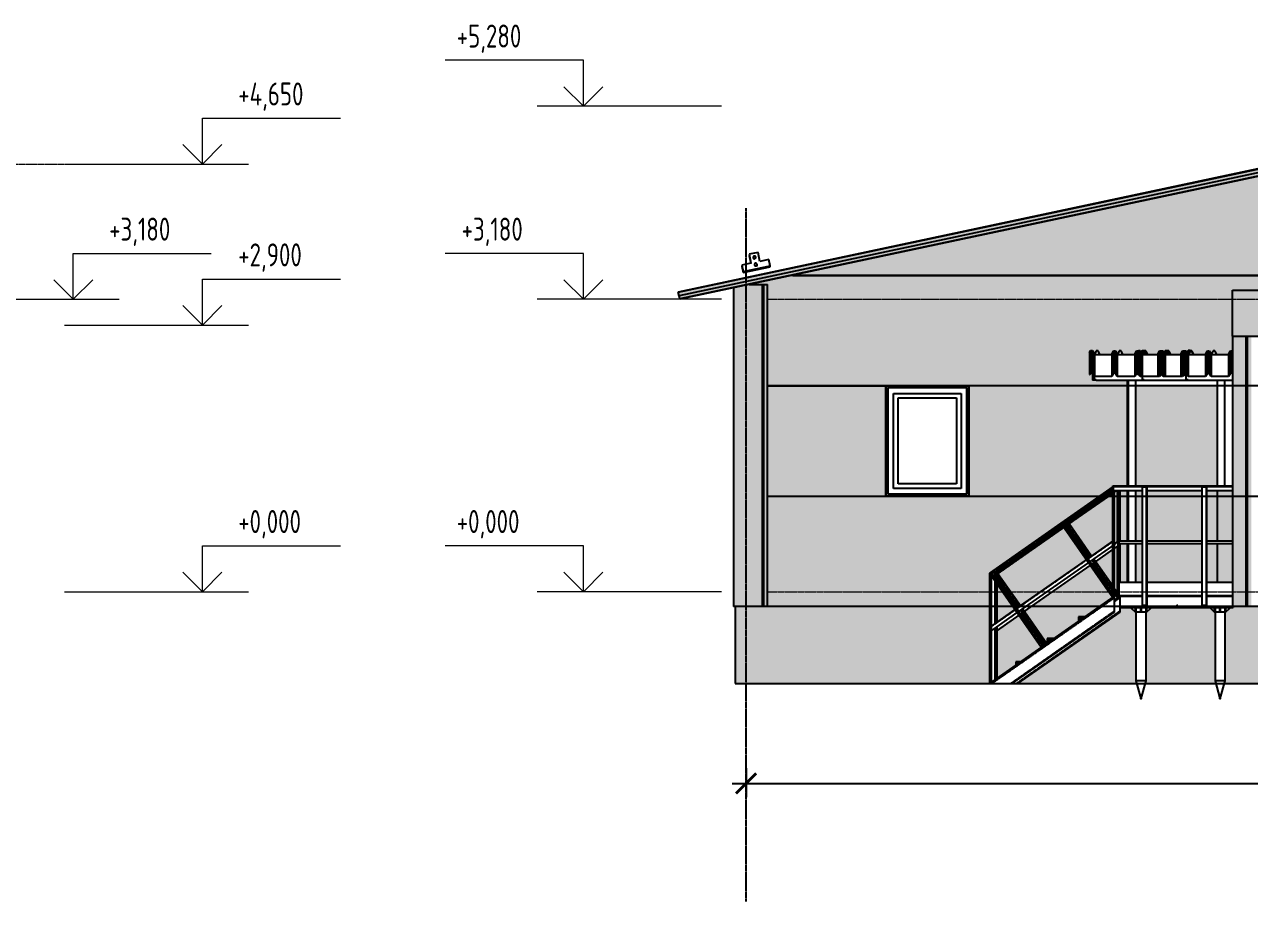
# Model space of a CAD drawing. Header units: millimetres. Extents: x 2162 to 93478, y -2737 to 52379.
# Drawn here: x 60920 to 74233, y 28058 to 37597 of the extents above; entities that cross this region are included whole.
import ezdxf

# ---------------------------------------------------------------- set-up
doc = ezdxf.new("R2010")
doc.units = ezdxf.units.MM
for name, pattern in [('Штрих 2 х 1 мм', [3, 2, -1]), ('Штрихпунктир 15 х 2 х 2 мм', [19, 15, -2, 0, -2]), ('Штрихпунктирная', [30, 25, -2.25, 0.5, -2.25])]:
    doc.linetypes.add(name, pattern=pattern)
doc.layers.add('Axes', color=40, linetype='Штрихпунктирная')
doc.layers.add('Dimension', color=4, linetype='Continuous')
doc.layers.add('Level', color=7, linetype='Continuous', lineweight=9)
doc.layers.add('Windows', color=4, linetype='Continuous', lineweight=30)
doc.styles.add('GOST Common', font='gost.shx', dxfattribs={"width": 0.9, "height": 300})
doc.styles.add('KOTE', font='romrust.shx', dxfattribs={"width": 0.8})
doc.dimstyles.new('ayala 100', dxfattribs={"dimscale": 50, "dimtxt": 6, "dimasz": 4.4, "dimexe": 3, "dimexo": 5, "dimgap": 1, "dimtad": 1, "dimtoh": 1, "dimdec": 0, "dimzin": 9, "dimdsep": 46, "dimtxsty": 'KOTE', "dimblk": 'ARCHTICK', "dimcen": 0, "dimdle": 3, "dimclrd": 4, "dimclre": 4, "dimclrt": 3, "dimadec": 0, "dimazin": 0, "dimtfac": 0.666667, "dimtdec": 0, "dimtix": 1, "dimtmove": 1, "dimatfit": 0, "dimfxl": 1, "dimtvp": 1, "dimtolj": 1, "dimarcsym": 0})

# ---------------------------------------------------------------- blocks, each defined once
blk = doc.blocks.new('Level 2')
at = {"color": 0}
for p, q in [((-4860, 500), (-3360, 500)), ((-4860, 0), (-4860, 500)), ((-4860, 0), (-5072, 212)), ((-4860, 0), (-4648, 212)), ((-6360, 0), (-4360, 0))]:
    blk.add_line(p, q, dxfattribs=at)
blk = doc.blocks.new('Level 4')
at = {"color": 0}
for p, q in [((-5090, 500), (-6590, 500)), ((-5090, 0), (-5090, 500)), ((-5090, 0), (-5302, 212)), ((-5090, 0), (-4878, 212)), ((-3590, 0), (-5590, 0))]:
    blk.add_line(p, q, dxfattribs=at)
blk = doc.blocks.new('_ArchTick')
at = {"color": 0, "linetype": 'ByBlock', "const_width": 0.15}
blk.add_lwpolyline([(-0.5, -0.5), (0.5, 0.5)], dxfattribs=at)
blk = doc.blocks.new('*D82')
at = {"layer": 'Defpoints', "color": 0, "transparency": 16777216}
for p in [(68762, 29759), (89362, 29759), (89362, 29343)]:
    blk.add_point(p, dxfattribs=at)
at = {"layer": 'Dimension', "color": 4, "lineweight": -2, "transparency": 16777216}
for p, q in [((68762, 29509), (68762, 29193)), ((89362, 29509), (89362, 29193)), ((68612, 29343), (89512, 29343))]:
    blk.add_line(p, q, dxfattribs=at)
at = {"layer": 'Dimension', "color": 4, "lineweight": -2, "transparency": 16777216, "xscale": 220, "yscale": 220, "zscale": 220, "rotation": 180}
blk.add_blockref('_ArchTick', (68762, 29343), dxfattribs=at)
at = {"layer": 'Dimension', "color": 4, "lineweight": -2, "transparency": 16777216, "xscale": 220, "yscale": 220, "zscale": 220}
blk.add_blockref('_ArchTick', (89362, 29343), dxfattribs=at)
at = {"layer": 'Dimension', "color": 3, "transparency": 16777216, "insert": (79062, 29543), "char_height": 300, "attachment_point": 5, "style": 'KOTE'}
blk.add_mtext('\\A1;20600', dxfattribs=at)

msp = doc.modelspace()

# ---------------------------------------------------------------- hatches: boundary and pattern name
at = {"true_color": 0x61993b}
h = msp.add_hatch(color=85, dxfattribs=at)
h.dxf.hatch_style = 1
h.paths.add_polyline_path([(70343.5, 35096.8), (77771.3, 36676.1), (77755.3, 36754.9), (69544.1, 35009.7), (68744.7, 34839.8), (68761.5, 34760.5)])
at = {"true_color": 0xecece7}
h = msp.add_hatch(color=254, dxfattribs=at)
h.dxf.hatch_style = 1
h.paths.add_polyline_path([(74767.2, 36037.1), (69265.4, 34867.7), (74767.2, 34867.7)])
h.paths.add_polyline_path([(77350.3, 35519.2), (78202.2, 35519.2), (78202.2, 34867.7), (80777.2, 34867.7), (80777.2, 36037.1), (80633.4, 36067.7), (74910.9, 36067.7), (74767.2, 36037.1), (74767.2, 34867.7), (77350.3, 34867.7)])
h.paths.add_polyline_path([(77772.2, 36675.8), (74910.9, 36067.7), (80633.4, 36067.7)])
h.paths.add_polyline_path([(80777.2, 36037.1), (80777.2, 34867.7), (86278.9, 34867.7)])
h.paths.add_polyline_path([(86278.9, 34867.7), (80777.2, 34867.7), (80777.2, 34607.7), (87502.2, 34607.7)])
h.paths.add_polyline_path([(86782.2, 34607.7), (80777.2, 34607.7), (80777.2, 33667.7), (81082.2, 33667.7), (81982.2, 33667.7), (82882.2, 33667.7), (83782.2, 33667.7), (83782.2, 32467.7), (82882.2, 32467.7), (81982.2, 32467.7), (81082.2, 32467.7), (80777.2, 32467.7), (80777.2, 31269.3), (86782.2, 31269.3)])
at = {"true_color": 0x61993b}
h = msp.add_hatch(color=85, dxfattribs=at)
h.dxf.hatch_style = 1
h.paths.add_polyline_path([(68762.2, 34800.1), (68762.2, 34842.5), (68025.5, 34685.9), (68034.1, 34645.3)])
h.paths.add_polyline_path([(68762.2, 34766.8), (68762.2, 34800.1), (68034.1, 34645.3), (68040.9, 34613.5)])
h.paths.add_polyline_path([(68762.2, 34760.7), (68762.2, 34766.8), (68040.9, 34613.5), (68042.2, 34607.7)])
h = msp.add_hatch(color=85, dxfattribs=at)
h.dxf.hatch_style = 1
h.paths.add_polyline_path([(68856.2, 34607.7), (68679.2, 34607.7), (68679.2, 31427.7), (68856.2, 31427.7)])
h.paths.add_polyline_path([(68856.2, 31427.7), (68679.2, 31427.7), (68679.2, 31267.7), (68856.2, 31267.7)])
h.paths.add_polyline_path([(68664.2, 31427.7), (68624.2, 31427.7), (68624.2, 31267.7), (68664.2, 31267.7)])
h.paths.add_polyline_path([(68679.2, 31427.7), (68664.2, 31427.7), (68664.2, 31267.7), (68679.2, 31267.7)])
h.paths.add_polyline_path([(68679.2, 34607.7), (68664.2, 34607.7), (68664.2, 31427.7), (68679.2, 31427.7)])
h.paths.add_polyline_path([(68664.2, 34607.7), (68624.2, 34607.7), (68624.2, 31427.7), (68664.2, 31427.7)])
h.paths.add_polyline_path([(68994.2, 34607.7), (68856.2, 34607.7), (68856.2, 31427.7), (68994.2, 31427.7)])
h.paths.add_polyline_path([(68994.2, 31427.7), (68856.2, 31427.7), (68856.2, 31267.7), (68994.2, 31267.7)])
h.paths.add_polyline_path([(68856.2, 34766.3), (68679.2, 34766.3), (68679.2, 34607.7), (68856.2, 34607.7)])
h.paths.add_polyline_path([(68664.2, 34755.1), (68624.2, 34755.1), (68624.2, 34607.7), (68664.2, 34607.7)])
h.paths.add_polyline_path([(68679.2, 34756.8), (68664.2, 34756.8), (68664.2, 34607.7), (68679.2, 34607.7)])
h.paths.add_polyline_path([(68994.2, 34766.9), (68856.2, 34766.9), (68856.2, 34607.7), (68994.2, 34607.7)])
at = {"true_color": 0xecece7}
h = msp.add_hatch(color=254, dxfattribs=at)
h.dxf.hatch_style = 1
h.paths.add_polyline_path([(80777.2, 34867.7), (78202.2, 34867.7), (77350.3, 34867.7), (74767.2, 34867.7), (74767.2, 34707.7), (80298.1, 34707.7), (80298.1, 34607.7), (80777.2, 34607.7)])
h.paths.add_polyline_path([(74767.2, 34867.7), (69265.4, 34867.7), (68794.9, 34767.7), (68939.2, 34767.7), (68954.2, 34767.7), (68994.2, 34767.7), (68994.2, 34607.7), (74048.1, 34607.7), (74048.1, 34707.7), (74767.2, 34707.7)])
h.paths.add_polyline_path([(71409.8, 31427.7), (68994.2, 31427.7), (68994.2, 31267.7), (71409.8, 31267.7)])
h.paths.add_polyline_path([(72609.5, 32467.7), (71182.2, 32467.7), (70282.2, 32467.7), (68994.2, 32467.7), (68994.2, 31427.7), (71409.8, 31427.7), (71409.8, 31627.7)])
h.paths.add_polyline_path([(70282.2, 33667.7), (68994.2, 33667.7), (68994.2, 32467.7), (70282.2, 32467.7)])
h.paths.add_polyline_path([(74048.1, 34207.7), (74048.1, 34607.7), (68994.2, 34607.7), (68994.2, 33667.7), (70282.2, 33667.7), (71182.2, 33667.7), (72907, 33667.7), (72907, 33727.7), (72566.6, 33727.7), (72526.6, 33727.7), (72526.6, 33805.1), (72526.1, 33806.1), (72505.6, 33806.1), (72495.6, 33786.6), (72495.6, 34030.7), (72505.1, 34049.2), (72526.6, 34049.2), (72547.1, 34009.1), (72547.3, 34009.1), (72567.3, 34048.2), (72587.3, 34048.2), (72607.3, 34009.1), (72735.8, 34009.1), (72755.8, 34048.2), (72775.8, 34048.2), (72795.8, 34009.1), (72797.3, 34009.1), (72817.3, 34048.2), (72837.3, 34048.2), (72857.3, 34009.1), (72985.8, 34009.1), (73005.8, 34048.2), (73025.1, 34048.2), (73025.1, 34049.2), (73046.6, 34049.2), (73057.2, 34028.4), (73067.3, 34048.2), (73087.3, 34048.2), (73107.3, 34048.2), (73127.3, 34009.1), (73235.8, 34009.1), (73255.8, 34048.2), (73275.8, 34048.2), (73295.8, 34048.2), (73306.6, 34027.2), (73317.3, 34048.2), (73337.3, 34048.2), (73357.3, 34048.2), (73377.3, 34009.1), (73485.8, 34009.1), (73505.8, 34048.2), (73525.8, 34048.2), (73545.8, 34048.2), (73556, 34028.4), (73567.1, 34050.2), (73567.1, 34049.2), (73588.1, 34049.2), (73607.3, 34048.2), (73627.3, 34009.1), (73755.8, 34009.1), (73775.8, 34048.2), (73795.8, 34048.2), (73815.8, 34009.1), (73817.3, 34009.1), (73837.3, 34048.2), (73857.3, 34048.2), (73877.3, 34009.1), (74005.8, 34009.1), (74025.8, 34048.2), (74048.1, 34048.2)])
h.paths.add_polyline_path([(72907, 33667.7), (71182.2, 33667.7), (71182.2, 32467.7), (72609.5, 32467.7), (72746.6, 32563.7), (72746.6, 32577.7), (72756.6, 32577.7), (72907, 32577.7)])
h.paths.add_polyline_path([(73886.6, 33667.7), (72996.6, 33667.7), (72996.6, 32577.7), (73886.6, 32577.7)])
at = {"true_color": 0x61993b}
h = msp.add_hatch(color=85, dxfattribs=at)
h.dxf.hatch_style = 1
h.paths.add_polyline_path([(80298.1, 33667.7), (80148.1, 33667.7), (80148.1, 32467.7), (80298.1, 32467.7)])
h.paths.add_polyline_path([(80298.1, 34207.7), (80148.1, 34207.7), (80148.1, 33667.7), (80298.1, 33667.7)])
h.paths.add_polyline_path([(80133.1, 34207.7), (80093.1, 34207.7), (80093.1, 33667.7), (80133.1, 33667.7)])
h.paths.add_polyline_path([(80148.1, 34207.7), (80133.1, 34207.7), (80133.1, 33667.7), (80148.1, 33667.7)])
h.paths.add_polyline_path([(80133.1, 33667.7), (80093.1, 33667.7), (80093.1, 32467.7), (80133.1, 32467.7)])
h.paths.add_polyline_path([(80148.1, 33667.7), (80133.1, 33667.7), (80133.1, 32467.7), (80148.1, 32467.7)])
h.paths.add_polyline_path([(80298.1, 32467.7), (80148.1, 32467.7), (80148.1, 31427.7), (80298.1, 31427.7)])
h.paths.add_polyline_path([(80148.1, 32467.7), (80133.1, 32467.7), (80133.1, 31427.7), (80148.1, 31427.7)])
h.paths.add_polyline_path([(80133.1, 32467.7), (80093.1, 32467.7), (80093.1, 31427.7), (80133.1, 31427.7)])
h.paths.add_polyline_path([(80298.1, 31427.7), (80148.1, 31427.7), (80148.1, 31267.7), (80298.1, 31267.7)])
h.paths.add_polyline_path([(80148.1, 31427.7), (80133.1, 31427.7), (80133.1, 31267.7), (80148.1, 31267.7)])
h.paths.add_polyline_path([(80133.1, 31427.7), (80093.1, 31427.7), (80093.1, 31267.7), (80133.1, 31267.7)])
h.paths.add_polyline_path([(74253.1, 34207.7), (74213.1, 34207.7), (74213.1, 33667.7), (74253.1, 33667.7)])
h.paths.add_polyline_path([(74213.1, 34207.7), (74198.1, 34207.7), (74198.1, 33667.7), (74213.1, 33667.7)])
h.paths.add_polyline_path([(74198.1, 34207.7), (74048.1, 34207.7), (74048.1, 33667.7), (74198.1, 33667.7)])
h.paths.add_polyline_path([(74253.1, 33667.7), (74213.1, 33667.7), (74213.1, 32467.7), (74253.1, 32467.7)])
h.paths.add_polyline_path([(74213.1, 33667.7), (74198.1, 33667.7), (74198.1, 32467.7), (74213.1, 32467.7)])
h.paths.add_polyline_path([(74198.1, 33667.7), (74048.1, 33667.7), (74048.1, 32467.7), (74198.1, 32467.7)])
h.paths.add_polyline_path([(74198.1, 32467.7), (74048.1, 32467.7), (74048.1, 31427.7), (74198.1, 31427.7)])
h.paths.add_polyline_path([(74253.1, 32467.7), (74213.1, 32467.7), (74213.1, 31427.7), (74253.1, 31427.7)])
h.paths.add_polyline_path([(74213.1, 32467.7), (74198.1, 32467.7), (74198.1, 31427.7), (74213.1, 31427.7)])
h.paths.add_polyline_path([(74253.1, 31427.7), (74213.1, 31427.7), (74213.1, 31267.7), (74253.1, 31267.7)])
h.paths.add_polyline_path([(74213.1, 31427.7), (74198.1, 31427.7), (74198.1, 31267.7), (74213.1, 31267.7)])
h.paths.add_polyline_path([(74198.1, 31427.7), (74048.1, 31427.7), (74048.1, 31267.7), (74198.1, 31267.7)])
h.paths.add_polyline_path([(74767.2, 34607.7), (74048.1, 34607.7), (74048.1, 34207.7), (74767.2, 34207.7)])
h.paths.add_polyline_path([(80298.1, 34707.7), (74767.2, 34707.7), (74767.2, 34607.7), (80298.1, 34607.7)])
h.paths.add_polyline_path([(74767.2, 34707.7), (74048.1, 34707.7), (74048.1, 34607.7), (74767.2, 34607.7)])
h.paths.add_polyline_path([(80298.1, 34607.7), (74767.2, 34607.7), (74767.2, 34207.7), (80298.1, 34207.7)])
at = {"true_color": 0xecece7}
h = msp.add_hatch(color=254, dxfattribs=at)
h.dxf.hatch_style = 1
h.paths.add_polyline_path([(74048.1, 32467.7), (73886.6, 32467.7), (73886.6, 31977.7), (74048.1, 31977.7)])
h.paths.add_polyline_path([(73886.6, 32467.7), (73766.6, 32467.7), (73766.6, 31977.7), (73886.6, 31977.7)])
h.paths.add_polyline_path([(73886.6, 32527.7), (73766.6, 32527.7), (73766.6, 32467.7), (73886.6, 32467.7)])
h.paths.add_polyline_path([(74048.1, 32527.7), (73886.6, 32527.7), (73886.6, 32467.7), (74048.1, 32467.7)])
h.paths.add_polyline_path([(74048.1, 31952.7), (73886.6, 31952.7), (73886.6, 31527.7), (74048.1, 31527.7)])
h.paths.add_polyline_path([(73886.6, 31952.7), (73766.6, 31952.7), (73766.6, 31527.7), (73886.6, 31527.7)])
h.paths.add_polyline_path([(73716.6, 31952.7), (73116.6, 31952.7), (73116.6, 31527.7), (73716.6, 31527.7)])
h.paths.add_polyline_path([(73716.6, 32467.7), (73116.6, 32467.7), (73116.6, 31977.7), (73716.6, 31977.7)])
h.paths.add_polyline_path([(73716.6, 32527.7), (73116.6, 32527.7), (73116.6, 32467.7), (73716.6, 32467.7)])
h.paths.add_polyline_path([(73066.6, 32527.7), (72996.6, 32527.7), (72996.6, 32467.7), (73066.6, 32467.7)])
h.paths.add_polyline_path([(72907, 32527.7), (72826.6, 32527.7), (72826.6, 32467.7), (72907, 32467.7)])
h.paths.add_polyline_path([(72746.6, 32467.7), (72704.4, 32467.7), (72271.8, 32164.8), (72516.8, 31814.9), (72746.6, 31975.9)])
h.paths.add_polyline_path([(73066.6, 32467.7), (72996.6, 32467.7), (72996.6, 31977.7), (73066.6, 31977.7)])
h.paths.add_polyline_path([(72907, 32467.7), (72826.6, 32467.7), (72826.6, 31977.7), (72907, 31977.7)])
h.paths.add_polyline_path([(73066.6, 31952.7), (72996.6, 31952.7), (72996.6, 31527.7), (73066.6, 31527.7)])
h.paths.add_polyline_path([(72907, 31952.7), (72831.9, 31952.7), (72835.6, 31947.4), (72826.6, 31941), (72826.6, 31527.7), (72907, 31527.7)])
h = msp.add_hatch(color=254, dxfattribs=at)
h.dxf.hatch_style = 1
h.paths.add_polyline_path([(72746.6, 31885), (72559.4, 31754), (72746.6, 31486.7)])
h.paths.add_polyline_path([(72215.2, 32125.1), (71497.7, 31622.8), (71634.3, 31427.7), (71963.7, 31427.7), (72460.1, 31775.3)])
h.paths.add_polyline_path([(72502.8, 31714.3), (72093.4, 31427.7), (72703.5, 31427.7)])
h.paths.add_polyline_path([(72747.8, 31364.5), (72703.5, 31427.7), (72093.4, 31427.7), (71864.9, 31267.7), (72609.5, 31267.7)])
h.paths.add_polyline_path([(72609.5, 31267.7), (71864.9, 31267.7), (71785.3, 31212), (72030.3, 30862.1), (72034.2, 30864.9), (72034.2, 30902.7), (72034.2, 30917.7), (72109.6, 30917.7), (72373.4, 31102.4), (72373.4, 31140.2), (72373.4, 31155.2), (72448.8, 31155.2)])
h.paths.add_polyline_path([(71963.7, 31427.7), (71634.3, 31427.7), (71742.7, 31272.9)])
h.paths.add_polyline_path([(71728.7, 31172.3), (71492.8, 31007.1), (71491.6, 31008.8), (71489.8, 31011.3), (71489.8, 30483.7), (71695, 30627.4), (71695, 30665.2), (71745, 30665.2), (71745, 30662.4), (71973.7, 30822.5)])
h.paths.add_polyline_path([(71686, 31233.3), (71661.9, 31267.7), (71489.8, 31267.7), (71489.8, 31095.9)])
h.paths.add_polyline_path([(71549.9, 31427.7), (71489.8, 31427.7), (71489.8, 31267.7), (71661.9, 31267.7)])
h.paths.add_polyline_path([(71489.8, 31513.4), (71489.8, 31427.7), (71549.9, 31427.7)])
at = {"true_color": 0x61993b}
h = msp.add_hatch(color=85, dxfattribs=at)
h.dxf.hatch_style = 1
h.paths.add_polyline_path([(71409.8, 31267.7), (68994.2, 31267.7), (68954.2, 31267.7), (68939.2, 31267.7), (68762.2, 31267.7), (68762.2, 30427.7), (71409.8, 30427.7)])
h.paths.add_polyline_path([(68762.2, 31267.7), (68642.2, 31267.7), (68642.2, 30427.7), (68762.2, 30427.7)])
h.paths.add_polyline_path([(72999.1, 31203.7), (72994.1, 31203.7), (72994.1, 31203.8), (72944.2, 31253.7), (72929.1, 31253.7), (72826.6, 31257.7), (72826.6, 31229.3), (72826.6, 31225.3), (72826.6, 31222.1), (72826.6, 31213.1), (72826.6, 31210.2), (72826.6, 31206.8), (71713.9, 30427.7), (73007.4, 30427.7), (72999.1, 30457.7)])
h.paths.add_polyline_path([(73859.1, 31203.7), (73854.1, 31203.7), (73854.1, 31203.8), (73804.2, 31253.7), (73789.1, 31253.7), (73179.1, 31256.2), (73179.1, 31253.7), (73164, 31253.7), (73114.1, 31203.8), (73114.1, 31203.7), (73109.1, 30457.7), (73100.9, 30427.7), (73867.4, 30427.7), (73859.1, 30457.7)])
h.paths.add_polyline_path([(74767.2, 31267.7), (74056.6, 31267.7), (74056.6, 31262.7), (74056.6, 31259.7), (74056.6, 31257.7), (74039.1, 31257.7), (74039.1, 31253.7), (74024, 31253.7), (73974.1, 31203.8), (73974.1, 31203.7), (73969.1, 30457.7), (73960.9, 30427.7), (74767.2, 30427.7)])
h.paths.add_polyline_path([(80777.2, 31267.7), (74767.2, 31267.7), (74767.2, 30427.7), (80777.2, 30427.7)])

# ---------------------------------------------------------------- linework, layer by layer
for p, q in [((77755.3, 36755.1), (68025.3, 34686.9)), ((68025.5, 34685.9), (77755.5, 36754.1)), ((77764.1, 36713.5), (68034.1, 34645.3)), ((77770.9, 36681.7), (68040.9, 34613.5)), ((77772.2, 36675.8), (68042.2, 34607.7)), ((68939.2, 31267.7), (68939.2, 34767.7)), ((68954.2, 31267.7), (68954.2, 34767.7)), ((69265.4, 34867.7), (74767.2, 34867.7)), ((74767.2, 34867.7), (69265.4, 34867.7)), ((68034.1, 34645.3), (68025.5, 34685.9)), ((68040.9, 34613.5), (68034.1, 34645.3)), ((74048.1, 34207.7), (74048.1, 34707.7)), ((74048.1, 34707.7), (80298.1, 34707.7)), ((68042.2, 34607.7), (68040.9, 34613.5)), ((74048.1, 34207.7), (74048.1, 31267.7)), ((74048.1, 34207.7), (80298.1, 34207.7)), ((74198.1, 31267.7), (74198.1, 34207.7)), ((74213.1, 31267.7), (74213.1, 34207.7)), ((72495.6, 34030.7), (72505.1, 34049.2)), ((72495.6, 34030.7), (72495.6, 33788.4)), ((72505.1, 34049.2), (72526.6, 34049.2)), ((72505.1, 34049.2), (72505.1, 33806.9)), ((72526.6, 34049.2), (72547.1, 34009.1)), ((72526.6, 34049.2), (72526.6, 33806.9)), ((72547.1, 34009.1), (72735.8, 34009.1)), ((72547.1, 34009.1), (72547.1, 33766.8)), ((72567.3, 34048.2), (72547.3, 34009.1)), ((72587.3, 34048.2), (72567.3, 34048.2)), ((72607.3, 34009.1), (72587.3, 34048.2)), ((72735.8, 34009.1), (72755.8, 34048.2)), ((72735.8, 34009.1), (72735.8, 33766.8)), ((72755.8, 34048.2), (72775.8, 34048.2)), ((72755.8, 34048.2), (72755.8, 33805.9)), ((72775.8, 34048.2), (72795.8, 34009.1)), ((72775.8, 34048.2), (72775.8, 33805.9)), ((72795.8, 34009.1), (72985.8, 34009.1)), ((72795.8, 34009.1), (72795.8, 33766.8)), ((72817.3, 34048.2), (72797.3, 34009.1)), ((72837.3, 34048.2), (72817.3, 34048.2)), ((72857.3, 34009.1), (72837.3, 34048.2)), ((72985.8, 34009.1), (73005.8, 34048.2)), ((72985.8, 34009.1), (72985.8, 33766.8)), ((73005.8, 34048.2), (73025.1, 34048.2)), ((73005.8, 34048.2), (73005.8, 33805.9)), ((73025.1, 34049.2), (73046.6, 34049.2)), ((73025.1, 34049.2), (73025.1, 33806.9)), ((73046.6, 34049.2), (73067.1, 34009.1)), ((73046.6, 34049.2), (73046.6, 33806.9)), ((73067.3, 34048.2), (73057.2, 34028.4)), ((73067.1, 34009.1), (73235.8, 34009.1)), ((73067.1, 34009.1), (73236.6, 34009.1)), ((73067.1, 34009.1), (73067.1, 33766.8)), ((73087.3, 34048.2), (73067.3, 34009.1)), ((73087.3, 34048.2), (73067.3, 34048.2)), ((73107.3, 34048.2), (73087.3, 34048.2)), ((73107.3, 34009.1), (73087.3, 34048.2)), ((73127.3, 34009.1), (73107.3, 34048.2)), ((73235.8, 34009.1), (73255.8, 34048.2)), ((73235.8, 34009.1), (73235.8, 33766.8)), ((73255.8, 34048.2), (73275.8, 34048.2)), ((73255.8, 34048.2), (73255.8, 33805.9)), ((73275.8, 34048.2), (73275.8, 33805.9)), ((73275.8, 34048.2), (73295.8, 34048.2)), ((73275.8, 34048.2), (73275.8, 33805.9)), ((73295.8, 34048.2), (73315.8, 34009.1)), ((73295.8, 34048.2), (73295.8, 33805.9)), ((73317.3, 34048.2), (73306.6, 34027.2)), ((73315.8, 34009.1), (73485.8, 34009.1)), ((73315.8, 34009.1), (73485.8, 34009.1)), ((73315.8, 34009.1), (73315.8, 33766.8)), ((73337.3, 34048.2), (73317.3, 34009.1)), ((73337.3, 34048.2), (73317.3, 34048.2)), ((73357.3, 34048.2), (73337.3, 34048.2)), ((73357.3, 34009.1), (73337.3, 34048.2)), ((73377.3, 34009.1), (73357.3, 34048.2)), ((73485.8, 34009.1), (73505.8, 34048.2)), ((73485.8, 34009.1), (73485.8, 33766.8)), ((73505.8, 34048.2), (73525.8, 34048.2)), ((73505.8, 34048.2), (73505.8, 33805.9)), ((73525.8, 33805.9), (73525.8, 34048.2)), ((73525.8, 34048.2), (73545.8, 34048.2)), ((73525.8, 34048.2), (73525.8, 33805.9)), ((73545.8, 34048.2), (73565.8, 34009.1)), ((73545.8, 34048.2), (73545.8, 33805.9)), ((73566.6, 34049.2), (73556, 34028.4)), ((73556.4, 34027.5), (73567.1, 34048.4)), ((73565.8, 34009.1), (73755.8, 34009.1)), ((73565.8, 34009.1), (73565.8, 33766.8)), ((73588.1, 34049.2), (73566.6, 34049.2)), ((73567.1, 34048.4), (73587.6, 34048.4)), ((73567.1, 34048.4), (73567.1, 34009.1)), ((73587.3, 34048.2), (73567.3, 34009.1)), ((73607.3, 34048.2), (73587.3, 34048.2)), ((73587.6, 34048.4), (73596.9, 34030.3)), ((73597.6, 34030.7), (73588.1, 34049.2)), ((73596.9, 34030.3), (73597.6, 34030.7)), ((73627.3, 34009.1), (73607.3, 34048.2)), ((73755.8, 34009.1), (73775.8, 34048.2)), ((73755.8, 34009.1), (73755.8, 33766.8)), ((73775.8, 34048.2), (73795.8, 34048.2)), ((73775.8, 34048.2), (73775.8, 33805.9)), ((73795.8, 34048.2), (73815.8, 34009.1)), ((73795.8, 34048.2), (73795.8, 33805.9)), ((73815.8, 34009.1), (74005.8, 34009.1)), ((73815.8, 34009.1), (73815.8, 33766.8)), ((73837.3, 34048.2), (73817.3, 34009.1)), ((73857.3, 34048.2), (73837.3, 34048.2)), ((73877.3, 34009.1), (73857.3, 34048.2)), ((74005.8, 34009.1), (74025.8, 34048.2)), ((74005.8, 34009.1), (74005.8, 33766.8)), ((74025.8, 34048.2), (74045.8, 34048.2)), ((74025.8, 34048.2), (74025.8, 33805.9)), ((74045.8, 34048.2), (74048.6, 34042.8)), ((74045.8, 33805.9), (74045.8, 34048.2)), ((72505.1, 33806.9), (72495.6, 33788.4)), ((72495.6, 33788.4), (72496.3, 33788)), ((72496.3, 33788), (72505.6, 33806.1)), ((72526.6, 33806.9), (72505.1, 33806.9)), ((72505.6, 33806.1), (72526.1, 33806.1)), ((72526.1, 33806.1), (72546.6, 33766)), ((72547.1, 33766.8), (72526.6, 33806.9)), ((72526.6, 33805.2), (72526.6, 33727.7)), ((72566.6, 33727.7), (72526.6, 33727.7)), ((72546.6, 33766), (72546.6, 33734)), ((72546.6, 33734), (72566.6, 33734)), ((72735.8, 33766.8), (72547.1, 33766.8)), ((72566.6, 33734), (72566.6, 33727.7)), ((72566.6, 33727.7), (73566.6, 33727.7)), ((72755.8, 33805.9), (72735.8, 33766.8)), ((72775.8, 33805.9), (72755.8, 33805.9)), ((72795.8, 33766.8), (72775.8, 33805.9)), ((72985.8, 33766.8), (72795.8, 33766.8)), ((72907, 32577.7), (72907, 33727.7)), ((72916.6, 32577.7), (72916.6, 33727.7)), ((73005.8, 33805.9), (72985.8, 33766.8)), ((72996.6, 32577.7), (72996.6, 33727.7)), ((73025.8, 33805.9), (73005.8, 33805.9)), ((73024.6, 33805.9), (73015.6, 33788.4)), ((73015.6, 33788.4), (73016.3, 33788)), ((73016.3, 33788), (73025.5, 33805.9)), ((73046.6, 33806.9), (73025.1, 33806.9)), ((73025.6, 33806.1), (73046.1, 33806.1)), ((73045.8, 33766.8), (73025.8, 33805.9)), ((73045.8, 33806.1), (73045.8, 33766.8)), ((73235.8, 33766.8), (73045.8, 33766.8)), ((73046.1, 33806.1), (73066.6, 33766)), ((73067.1, 33766.8), (73046.6, 33806.9)), ((73066.6, 33766), (73066.6, 33734)), ((73066.6, 33734), (73086.6, 33734)), ((73255.8, 33766.8), (73067.1, 33766.8)), ((73086.6, 33734), (73086.6, 33727.7)), ((73086.6, 33727.7), (74048.6, 33727.7)), ((73255.8, 33805.9), (73235.8, 33766.8)), ((73275.8, 33805.9), (73255.8, 33805.9)), ((73275.8, 33805.9), (73255.8, 33766.8)), ((73295.8, 33766.8), (73275.8, 33805.9)), ((73295.8, 33805.9), (73275.8, 33805.9)), ((73315.8, 33766.8), (73295.8, 33805.9)), ((73485.8, 33766.8), (73295.8, 33766.8)), ((73505.8, 33766.8), (73315.8, 33766.8)), ((73505.8, 33805.9), (73485.8, 33766.8)), ((73525.8, 33805.9), (73505.8, 33805.9)), ((73525.8, 33805.9), (73505.8, 33766.8)), ((73546.6, 33765.3), (73525.8, 33805.9)), ((73545.8, 33805.9), (73525.8, 33805.9)), ((73565.8, 33766.8), (73545.8, 33805.9)), ((73546.6, 33733.5), (73546.6, 33765.3)), ((73566.6, 33733.5), (73546.6, 33733.5)), ((73755.8, 33766.8), (73565.8, 33766.8)), ((73566.6, 33727.7), (73566.6, 33733.5)), ((73775.8, 33805.9), (73755.8, 33766.8)), ((73795.8, 33805.9), (73775.8, 33805.9)), ((73815.8, 33766.8), (73795.8, 33805.9)), ((74005.8, 33766.8), (73815.8, 33766.8)), ((73886.6, 32577.7), (73886.6, 33727.7)), ((73966.6, 32577.7), (73966.6, 33727.7)), ((74025.8, 33805.9), (74005.8, 33766.8)), ((74045.8, 33805.9), (74025.8, 33805.9)), ((74048.6, 33800.5), (74045.8, 33805.9)), ((68994.2, 33667.7), (70282.2, 33667.7)), ((70282.2, 33667.7), (68994.2, 33667.7)), ((70282.2, 33667.7), (70282.2, 32467.7)), ((71182.2, 33667.7), (70282.2, 33667.7)), ((71182.2, 32467.7), (71182.2, 33667.7)), ((75982.2, 33667.7), (71182.2, 33667.7)), ((74767.2, 33667.7), (71182.2, 33667.7)), ((72756.6, 32572.7), (72756.6, 32574.5)), ((72756.6, 32527.7), (72756.6, 32529.5)), ((72907, 31977.7), (72907, 32527.7)), ((72916.6, 31977.7), (72916.6, 32527.9)), ((72996.6, 31977.7), (72996.6, 32527.9)), ((73066.6, 32567.7), (73068.4, 32567.7)), ((73111.6, 32567.7), (73113.4, 32567.7)), ((73716.6, 32567.7), (73718.4, 32567.7)), ((73761.6, 32567.7), (73763.4, 32567.7)), ((73886.6, 31977.7), (73886.6, 32528)), ((68994.2, 32467.7), (70282.2, 32467.7)), ((68994.2, 32467.7), (70282.2, 32467.7)), ((70282.2, 32467.7), (71182.2, 32467.7)), ((71182.2, 32467.7), (75982.2, 32467.7)), ((71182.2, 32467.7), (74767.2, 32467.7)), ((72907, 31527.7), (72907, 31952.7)), ((72916.6, 31527.7), (72916.6, 31952.7)), ((72996.6, 31527.7), (72996.6, 31952.7)), ((73886.6, 31527.7), (73886.6, 31952.7)), ((72907, 31377.7), (72907, 31387.7)), ((72916.6, 31378.1), (72916.6, 31387.7)), ((72996.6, 31377.7), (72996.6, 31387.7)), ((73886.6, 31377.7), (73886.6, 31387.7)), ((68642.2, 31267.7), (68642.2, 30427.7)), ((86550.2, 31267.7), (68994.2, 31267.7)), ((73052.1, 31203.7), (72994.1, 31203.7)), ((73114.1, 31203.7), (73056.2, 31203.7)), ((73111.6, 31277.7), (73106.1, 31277.7)), ((73761.6, 31277.7), (73756.1, 31277.7)), ((73912.1, 31203.7), (73854.1, 31203.7)), ((73974.1, 31203.7), (73916.2, 31203.7)), ((68642.2, 30427.7), (86902.2, 30427.7)), ((73004.2, 30457.7), (72999.1, 30457.7)), ((73018.4, 30457.7), (73006.5, 30457.7)), ((73021.6, 30457.7), (73018.4, 30457.7)), ((73041.2, 30457.7), (73021.6, 30457.7)), ((73043.4, 30457.7), (73041.9, 30457.7)), ((73064.7, 30457.7), (73043.4, 30457.7)), ((73066.4, 30457.7), (73064.6, 30457.7)), ((73086.7, 30457.7), (73067.1, 30457.7)), ((73089.9, 30457.7), (73086.6, 30457.7)), ((73101.8, 30457.7), (73089.9, 30457.7)), ((73103.7, 30457.7), (73102.3, 30457.7)), ((73109.1, 30457.7), (73104.1, 30457.7)), ((73864.2, 30457.7), (73859.1, 30457.7)), ((73878.4, 30457.7), (73866.5, 30457.7)), ((73881.6, 30457.7), (73878.4, 30457.7)), ((73901.2, 30457.7), (73881.6, 30457.7)), ((73903.6, 30457.7), (73901.9, 30457.7)), ((73924.7, 30457.7), (73903.6, 30457.7)), ((73926.4, 30457.7), (73924.6, 30457.7)), ((73946.7, 30457.7), (73927.1, 30457.7)), ((73949.9, 30457.7), (73946.6, 30457.7)), ((73961.8, 30457.7), (73949.9, 30457.7)), ((73963.7, 30457.7), (73962.3, 30457.7)), ((73969.1, 30457.7), (73964.1, 30457.7)), ((73056, 30264.6), (73052.2, 30264.6)), ((73916, 30264.6), (73912.2, 30264.6))]:
    msp.add_line(p, q)
at = {"color": 0}
for p, q in [((68891.5, 35117.8), (68793.7, 35097)), ((68793.7, 35097), (68814.5, 34999.2)), ((68796.1, 35085.6), (68793.7, 35085.1)), ((68793.7, 35085.1), (68812.1, 34998.7)), ((68912.3, 35020), (68891.5, 35117.8)), ((69010.1, 35040.8), (68912.3, 35020)), ((69024.7, 34972.3), (69010.1, 35040.8)), ((68814.5, 34999.2), (68716.7, 34978.4)), ((68716.7, 34978.4), (68731.2, 34909.9)), ((68719.1, 34967), (68716.7, 34966.5)), ((68716.7, 34966.5), (68731.2, 34898.1)), ((68731.2, 34909.9), (69024.7, 34972.3)), ((68731.2, 34898.1), (69024.7, 34960.4)), ((69024.7, 34960.4), (69022.2, 34971.8)), ((68794.9, 34767.7), (68939.2, 34767.7)), ((68939.2, 34767.7), (68954.2, 34767.7)), ((68954.2, 34767.7), (68994.2, 34767.7)), ((68994.2, 31267.7), (68994.2, 34767.7)), ((68624.2, 34731.4), (68624.2, 31267.7)), ((70302.2, 32487.7), (70302.2, 33647.7)), ((71162.2, 33647.7), (70302.2, 33647.7)), ((70365.2, 33584.7), (71099.2, 33584.7)), ((70365.2, 32550.7), (70365.2, 33584.7)), ((71099.2, 33584.7), (71099.2, 32550.7)), ((71162.2, 32487.7), (71162.2, 33647.7)), ((70414.2, 32599.7), (70414.2, 33535.7)), ((70414.2, 33535.7), (71050.2, 33535.7)), ((71050.2, 33535.7), (71050.2, 32599.7)), ((71162.2, 32487.7), (70302.2, 32487.7)), ((71099.2, 32550.7), (70365.2, 32550.7)), ((71050.2, 32599.7), (70414.2, 32599.7)), ((71409.8, 31627.7), (72756.6, 32570.7)), ((71421.3, 31611.3), (72756.6, 32546.3)), ((72220.1, 32153), (72746.6, 32521.7)), ((72231.5, 32136.6), (72746.6, 32497.2)), ((72746.6, 32577.7), (72756.6, 32577.7)), ((72746.6, 31377.7), (72746.6, 32577.7)), ((72756.6, 32574.5), (72756.6, 32577.7)), ((72756.6, 32577.7), (74048.6, 32577.7)), ((72756.6, 32572.7), (74048.6, 32572.7)), ((72756.6, 32567.2), (72756.6, 32572.7)), ((72756.6, 32529.5), (72756.6, 32567.2)), ((72756.6, 32527.7), (73066.8, 32527.7)), ((72766.6, 31377.7), (72766.6, 32527.9)), ((72766.6, 32511.2), (72790, 32527.7)), ((72797, 31969.1), (72797, 32527.7)), ((72806.6, 31377.7), (72806.6, 32527.7)), ((72826.6, 31977.7), (72826.6, 32527.7)), ((73066.6, 32567.7), (73066.6, 31277.7)), ((73068.4, 32567.7), (73106.1, 32567.7)), ((73106.1, 32567.7), (73111.6, 32567.7)), ((73111.6, 32567.7), (73111.6, 31277.7)), ((73113.4, 32567.7), (73116.6, 32567.7)), ((73116.6, 32567.7), (73116.6, 31277.7)), ((73116.6, 32527.7), (73716.8, 32527.7)), ((73716.6, 32567.7), (73716.6, 31277.7)), ((73718.4, 32567.7), (73756.1, 32567.7)), ((73756.1, 32567.7), (73761.6, 32567.7)), ((73761.6, 32567.7), (73761.6, 31277.7)), ((73763.4, 32567.7), (73766.6, 32567.7)), ((73766.6, 32567.7), (73766.6, 31277.7)), ((73766.6, 32527.7), (74048.6, 32527.7)), ((71469.8, 31627.7), (72203.7, 32141.5)), ((71481.3, 31611.3), (72215.2, 32125.1)), ((72195.4, 32153.3), (72211.8, 32164.8)), ((72195.4, 32153.3), (72747.8, 31364.5)), ((72764.1, 31376), (72211.8, 32164.8)), ((72249, 32148.8), (72493.9, 31799)), ((72255.4, 32153.3), (72271.8, 32164.8)), ((72255.4, 32153.3), (72500.4, 31803.5)), ((72516.8, 31814.9), (72271.8, 32164.8)), ((72476.5, 31786.8), (72746.6, 31975.9)), ((72766.6, 31960.3), (72775.6, 31947.4)), ((72772.4, 31951.9), (72806.6, 31975.9)), ((72816.6, 31952.7), (72816.6, 31977.7)), ((73067.5, 31977.7), (72816.6, 31977.7)), ((72816.6, 31952.7), (73067.9, 31952.7)), ((72826.6, 31527.7), (72826.6, 31952.7)), ((72831.9, 31952.7), (72835.6, 31947.4)), ((73111.4, 31952.7), (73112.9, 31952.7)), ((73717.5, 31977.7), (73116.6, 31977.7)), ((73116.6, 31952.7), (73717.9, 31952.7)), ((73761.4, 31952.7), (73762.9, 31952.7)), ((74048.6, 31977.7), (73766.6, 31977.7)), ((73766.6, 31952.7), (74048.6, 31952.7)), ((72499.4, 31754), (72746.6, 31927)), ((72559.4, 31754), (72746.6, 31885)), ((72766.6, 31941), (72775.6, 31947.4)), ((72766.6, 31899), (72806.6, 31927)), ((72797, 31414.8), (72797, 31920.3)), ((72826.6, 31941), (72835.6, 31947.4)), ((71702.4, 31244.7), (72460.1, 31775.3)), ((71725.3, 31212), (72483.1, 31742.5)), ((71785.3, 31212), (72502.8, 31714.3)), ((72519.2, 31725.8), (72543.1, 31742.5)), ((72523.3, 31770.7), (72746.6, 31451.9)), ((72536.6, 31738), (72746.6, 31438.1)), ((72746.6, 31486.7), (72539.7, 31782.2)), ((71421.3, 31611.3), (71409.8, 31627.7)), ((71409.8, 31627.7), (71429.8, 31627.7)), ((71409.8, 30427.7), (71409.8, 31627.7)), ((71421.3, 31611.3), (71437.7, 31622.8)), ((71421.3, 31611.3), (71973.7, 30822.5)), ((71429.8, 30441.7), (71429.8, 31627.7)), ((71990, 30833.9), (71437.7, 31622.8)), ((71481.3, 31611.3), (71469.8, 31627.7)), ((71469.8, 31627.7), (71489.8, 31627.7)), ((71469.8, 31576.9), (71469.8, 31627.7)), ((71481.3, 31611.3), (71497.7, 31622.8)), ((71481.3, 31611.3), (71726.3, 31261.4)), ((71489.8, 31548.3), (71489.8, 31627.7)), ((71489.8, 31585.4), (71719.8, 31256.9)), ((71742.7, 31272.9), (71497.7, 31622.8)), ((71469.8, 31081.9), (71469.8, 31542)), ((71489.8, 31095.9), (71489.8, 31513.4)), ((72824.1, 31376), (72766.6, 31458.2)), ((72766.6, 31423.3), (72807.8, 31364.5)), ((72816.6, 31387.7), (72816.6, 31527.7)), ((73067.2, 31527.7), (72816.6, 31527.7)), ((73717.2, 31527.7), (73116.6, 31527.7)), ((74048.6, 31527.7), (73766.6, 31527.7)), ((71409.8, 30427.7), (72766.6, 31377.7)), ((72766.6, 31377.7), (72746.6, 31377.7)), ((72766.6, 31409.6), (72798.1, 31364.5)), ((72766.6, 31335.7), (72826.6, 31377.7)), ((72766.6, 31375), (72766.6, 31377.7)), ((72766.6, 31364.9), (72766.6, 31371.4)), ((72766.6, 31229.3), (72766.6, 31355.2)), ((72797, 31377.7), (72797, 31379.9)), ((72798.5, 31377.7), (72797, 31377.7)), ((72804.6, 31369), (72798.1, 31364.5)), ((72826.6, 31377.7), (72806.6, 31377.7)), ((72816.6, 31387.7), (73066.9, 31387.7)), ((72826.6, 31377.7), (72826.6, 31387.7)), ((72826.6, 31375.7), (72826.6, 31377.7)), ((72826.6, 31377.7), (73066.9, 31377.7)), ((72826.6, 31372.7), (72826.6, 31375.7)), ((72826.6, 31368.1), (72826.6, 31372.7)), ((72826.6, 31360.7), (72826.6, 31368.1)), ((72826.6, 31274.7), (72826.6, 31360.7)), ((72916.6, 31378.1), (72920.6, 31378.1)), ((72941.5, 31378.1), (72945.5, 31378.1)), ((72966.4, 31378.1), (72970.4, 31378.1)), ((72991.3, 31378.1), (72995.3, 31378.1)), ((73016.2, 31378.1), (73020.2, 31378.1)), ((73041.1, 31378.1), (73045.1, 31378.1)), ((73116.6, 31387.7), (73716.9, 31387.7)), ((73116.6, 31378.1), (73119.8, 31378.1)), ((73116.6, 31377.7), (73716.9, 31377.7)), ((73120.6, 31372.7), (73116.6, 31372.7)), ((73120.6, 31282.7), (73120.6, 31372.7)), ((73140.7, 31378.1), (73144.7, 31378.1)), ((73165.6, 31378.1), (73169.6, 31378.1)), ((73190.5, 31378.1), (73194.5, 31378.1)), ((73215.4, 31378.1), (73219.4, 31378.1)), ((73240.4, 31378.1), (73244.4, 31378.1)), ((73265.3, 31378.1), (73269.3, 31378.1)), ((73290.2, 31378.1), (73294.2, 31378.1)), ((73315.1, 31378.1), (73319.1, 31378.1)), ((73340, 31378.1), (73344, 31378.1)), ((73364.9, 31378.1), (73368.9, 31378.1)), ((73389.8, 31378.1), (73393.8, 31378.1)), ((73414.7, 31378.1), (73418.7, 31378.1)), ((73439.6, 31378.1), (73443.6, 31378.1)), ((73464.5, 31378.1), (73468.5, 31378.1)), ((73489.4, 31378.1), (73493.4, 31378.1)), ((73514.3, 31378.1), (73518.3, 31378.1)), ((73539.2, 31378.1), (73543.2, 31378.1)), ((73564.1, 31378.1), (73568.1, 31378.1)), ((73589, 31378.1), (73593, 31378.1)), ((73613.9, 31378.1), (73617.9, 31378.1)), ((73638.8, 31378.1), (73642.8, 31378.1)), ((73663.7, 31378.1), (73667.7, 31378.1)), ((73688.6, 31378.1), (73692.6, 31378.1)), ((73713.5, 31378.1), (73716.9, 31378.1)), ((73766.6, 31387.7), (74048.6, 31387.7)), ((73766.6, 31377.7), (74048.6, 31377.7)), ((73770.6, 31372.7), (73766.6, 31372.7)), ((73770.6, 31282.7), (73770.6, 31372.7)), ((73788.3, 31378.1), (73792.3, 31378.1)), ((73813.2, 31378.1), (73817.2, 31378.1)), ((73838.1, 31378.1), (73842.1, 31378.1)), ((73863, 31378.1), (73867, 31378.1)), ((73887.9, 31378.1), (73891.9, 31378.1)), ((73912.8, 31378.1), (73916.8, 31378.1)), ((73937.7, 31378.1), (73941.7, 31378.1)), ((73962.6, 31378.1), (73966.6, 31378.1)), ((68939.2, 31267.7), (68624.2, 31267.7)), ((68954.2, 31267.7), (68939.2, 31267.7)), ((68994.2, 31267.7), (68954.2, 31267.7)), ((71429.8, 31053.9), (71686, 31233.3)), ((71432.8, 31007.1), (71709, 31200.5)), ((71492.8, 31007.1), (71728.7, 31172.3)), ((71653.9, 30427.7), (72766.6, 31206.8)), ((71713.9, 30427.7), (72826.6, 31206.8)), ((71745.1, 31183.8), (71769, 31200.5)), ((71749.2, 31228.7), (72013.9, 30850.7)), ((71762.5, 31196), (72007.5, 30846.1)), ((72030.3, 30862.1), (71765.6, 31240.2)), ((72373.4, 31155.2), (72373.4, 31140.2)), ((72448.8, 31155.2), (72373.4, 31155.2)), ((72766.6, 31213.1), (72766.6, 31219.6)), ((72766.6, 31206.8), (72766.6, 31209.4)), ((72826.6, 31267.2), (72826.6, 31274.7)), ((72826.6, 31262.7), (72826.6, 31267.2)), ((72826.6, 31259.7), (72826.6, 31262.7)), ((72826.6, 31257.7), (72826.6, 31259.7)), ((72826.6, 31229.3), (72826.6, 31257.7)), ((72826.6, 31257.7), (74056.6, 31257.7)), ((72826.6, 31213.1), (72826.6, 31219.6)), ((72826.6, 31206.8), (72826.6, 31209.4)), ((72929.1, 31257.7), (72929.1, 31253.7)), ((73179.1, 31253.7), (72929.1, 31253.7)), ((72944.2, 31253.7), (72994.1, 31203.8)), ((72994.1, 31203.8), (72994.1, 31253.7)), ((72994.1, 31253.7), (72994.1, 31203.7)), ((72999.1, 31253.7), (72999.1, 30457.7)), ((73052.1, 31203.7), (73052.1, 31253.7)), ((73056.1, 31203.7), (73052.1, 31203.7)), ((73056.1, 31253.7), (73056.1, 31203.7)), ((73068.4, 31277.7), (73066.6, 31277.7)), ((73106.1, 31277.7), (73068.4, 31277.7)), ((73109.1, 30457.7), (73109.1, 31253.7)), ((73113.4, 31277.7), (73111.6, 31277.7)), ((73116.6, 31277.7), (73113.4, 31277.7)), ((73114.1, 31253.7), (73114.1, 31203.8)), ((73114.1, 31203.8), (73164, 31253.7)), ((73114.1, 31203.7), (73114.1, 31253.7)), ((73116.6, 31282.7), (73120.6, 31282.7)), ((73179.1, 31257.7), (73179.1, 31253.7)), ((73444.4, 31282.7), (73441.6, 31282.7)), ((73441.6, 31282.7), (73441.6, 31270.7)), ((73445.6, 31270.7), (73445.6, 31281.5)), ((73718.4, 31277.7), (73716.6, 31277.7)), ((73756.1, 31277.7), (73718.4, 31277.7)), ((73763.4, 31277.7), (73761.6, 31277.7)), ((73766.6, 31277.7), (73763.4, 31277.7)), ((73766.6, 31282.7), (73770.6, 31282.7)), ((73789.1, 31257.7), (73789.1, 31253.7)), ((74039.1, 31253.7), (73789.1, 31253.7)), ((73804.2, 31253.7), (73854.1, 31203.8)), ((73854.1, 31203.8), (73854.1, 31253.7)), ((73854.1, 31253.7), (73854.1, 31203.7)), ((73859.1, 31253.7), (73859.1, 30457.7)), ((73912.1, 31203.7), (73912.1, 31253.7)), ((73916.1, 31203.7), (73912.1, 31203.7)), ((73916.1, 31253.7), (73916.1, 31203.7)), ((73969.1, 30457.7), (73969.1, 31253.7)), ((73974.1, 31253.7), (73974.1, 31203.8)), ((73974.1, 31203.8), (74024, 31253.7)), ((73974.1, 31203.7), (73974.1, 31253.7)), ((74039.1, 31257.7), (74039.1, 31253.7)), ((74056.6, 31267.7), (74056.6, 31267.2)), ((74056.6, 31267.2), (74056.6, 31262.7)), ((74056.6, 31262.7), (74056.6, 31259.7)), ((74056.6, 31259.7), (74056.6, 31257.7)), ((71469.8, 30469.7), (71469.8, 31033.1)), ((71489.8, 30483.7), (71489.8, 31047.1)), ((72373.4, 31140.2), (72373.4, 31102.4)), ((72423.4, 31140.2), (72373.4, 31140.2)), ((72373.4, 31095.3), (72373.4, 31090.2)), ((72373.4, 31090.2), (72377.4, 31090.2)), ((72377.4, 31105.2), (72377.4, 31136.2)), ((72377.4, 31136.2), (72421.7, 31136.2)), ((72377.4, 31090.2), (72377.4, 31098.1)), ((72423.4, 31140.2), (72427.4, 31140.2)), ((72423.4, 31137.4), (72423.4, 31140.2)), ((71432.8, 31007.1), (71429.8, 31011.3)), ((71492.8, 31007.1), (71489.8, 31011.3)), ((72034.2, 30917.7), (72034.2, 30902.7)), ((72109.6, 30917.7), (72034.2, 30917.7)), ((72034.2, 30902.7), (72034.2, 30864.9)), ((72084.2, 30902.7), (72034.2, 30902.7)), ((72038.2, 30867.7), (72038.2, 30898.7)), ((72038.2, 30898.7), (72082.5, 30898.7)), ((72084.2, 30902.7), (72088.2, 30902.7)), ((72084.2, 30899.9), (72084.2, 30902.7)), ((72009.6, 30843.1), (72010.4, 30841.9)), ((72016, 30847.6), (72016.9, 30846.4)), ((72033.3, 30857.9), (72032.4, 30859.1)), ((72034.2, 30857.8), (72034.2, 30852.7)), ((72034.2, 30852.7), (72038.2, 30852.7)), ((72038.2, 30852.7), (72038.2, 30860.6)), ((71695, 30665.2), (71695, 30627.4)), ((71745, 30665.2), (71695, 30665.2)), ((71699, 30630.2), (71699, 30661.2)), ((71699, 30661.2), (71743.3, 30661.2)), ((71699, 30615.2), (71699, 30624.1)), ((71745, 30662.4), (71745, 30665.2)), ((71695, 30621.3), (71695, 30615.2)), ((71695, 30615.2), (71699, 30615.2)), ((71409.8, 30427.7), (71413.7, 30427.7)), ((71418.9, 30427.7), (71421.1, 30427.7)), ((71429.8, 30427.7), (71421.1, 30427.7)), ((71429.8, 30427.7), (71429.8, 30433.8)), ((71442, 30427.7), (71621.8, 30427.7)), ((71635.6, 30427.7), (71644.9, 30427.7)), ((71650.1, 30427.7), (71653.9, 30427.7)), ((71653.9, 30427.7), (71681.8, 30427.7)), ((71695.6, 30427.7), (71704.9, 30427.7)), ((71710.1, 30427.7), (71713.9, 30427.7)), ((72999.1, 30457.7), (73052.2, 30264.6)), ((73056, 30264.6), (73109.1, 30457.7)), ((73859.1, 30457.7), (73912.2, 30264.6)), ((73916, 30264.6), (73969.1, 30457.7))]:
    msp.add_line(p, q, dxfattribs=at)
at = {"linetype": 'Штрих 2 х 1 мм'}
for p, q in [((71411, 31626), (72756.6, 32568.2)), ((71420.2, 31612.9), (72756.6, 32548.7)), ((72221.2, 32151.3), (72746.6, 32519.2)), ((72230.4, 32138.2), (72746.6, 32499.7)), ((72748.6, 31377.7), (72748.6, 32577.7)), ((72764.6, 31377.7), (72764.6, 32527.9)), ((72766.6, 32513.7), (72786.6, 32527.7)), ((72799, 31970.5), (72799, 32527.7)), ((72808.6, 31377.7), (72808.6, 32527.7)), ((72824.6, 31977.7), (72824.6, 32527.7)), ((71471, 31626), (72204.8, 32139.9)), ((71480.2, 31612.9), (72214, 32126.8)), ((72749.4, 31365.6), (72197.1, 32154.5)), ((72762.5, 31374.8), (72210.2, 32163.6)), ((72495.6, 31800.1), (72250.6, 32149.9)), ((72502, 31804.6), (72257.1, 32154.5)), ((72515.1, 31813.8), (72270.2, 32163.6)), ((72477.6, 31785.1), (72746.6, 31973.4)), ((72773.6, 31950.3), (72806.6, 31973.4)), ((72824.6, 31527.7), (72824.6, 31952.7)), ((72498.3, 31755.6), (72746.6, 31929.5)), ((72558.3, 31755.6), (72746.6, 31887.5)), ((72766.6, 31943.5), (72774.5, 31949)), ((72766.6, 31901.5), (72806.6, 31929.5)), ((72799, 31411.9), (72799, 31921.7)), ((72826.6, 31943.5), (72834.5, 31949)), ((71703.5, 31243.1), (72461.3, 31773.6)), ((71724.2, 31213.6), (72481.9, 31744.2)), ((71784.2, 31213.6), (72501.7, 31716)), ((72518, 31727.4), (72541.9, 31744.2)), ((72746.6, 31455.3), (72525, 31771.9)), ((72746.6, 31483.2), (72538.1, 31781)), ((72746.6, 31441.6), (72538.2, 31739.1)), ((71411.8, 30429.1), (71411.8, 31627.7)), ((71975.3, 30823.6), (71423, 31612.4)), ((71427.8, 30440.3), (71427.8, 31627.7)), ((71988.4, 30832.8), (71436.1, 31621.6)), ((71471.8, 31574), (71471.8, 31627.7)), ((71727.9, 31262.6), (71483, 31612.4)), ((71487.8, 31551.1), (71487.8, 31627.7)), ((71721.5, 31258.1), (71489.8, 31588.9)), ((71741, 31271.8), (71496.1, 31621.6)), ((71471.8, 31083.3), (71471.8, 31539.1)), ((71487.8, 31094.5), (71487.8, 31516.3)), ((72822.5, 31374.8), (72766.6, 31454.7)), ((72809.4, 31365.6), (72766.6, 31426.8)), ((71429.7, 30427.7), (72766.6, 31363.8)), ((72799.8, 31365.6), (72766.6, 31413)), ((72766.6, 31321.8), (72826.6, 31363.8)), ((72824.6, 31377.7), (72824.6, 31387.7)), ((71429.8, 31051.4), (71687.2, 31231.6)), ((71431.6, 31008.8), (71707.8, 31202.1)), ((71491.6, 31008.8), (71727.6, 31173.9)), ((71634.1, 30427.7), (72766.6, 31220.7)), ((71694.1, 30427.7), (72826.6, 31220.7)), ((71743.9, 31185.4), (71767.8, 31202.1)), ((72015.6, 30851.8), (71750.9, 31229.8)), ((72028.7, 30861), (71764, 31239)), ((72009.1, 30847.3), (71764.1, 31197.1)), ((71471.8, 30471.1), (71471.8, 31034.5)), ((71487.8, 30482.3), (71487.8, 31045.7)), ((72012.1, 30843), (72011.2, 30844.3)), ((72018.5, 30847.6), (72017.7, 30848.8)), ((72031.6, 30856.7), (72030.8, 30858)), ((71427.8, 30427.7), (71427.8, 30432.4))]:
    msp.add_line(p, q, dxfattribs=at)
at = {"color": 0, "flags": 128}
for points in [[(72766.6, 31371.4), (72766.6, 31371.5), (72766.6, 31371.9), (72766.6, 31372.3), (72766.6, 31372.9), (72766.6, 31373.5), (72766.6, 31374.3), (72766.6, 31375)], [(72766.6, 31355.2), (72766.6, 31357.2), (72766.6, 31359.1), (72766.6, 31360.8), (72766.6, 31362.4), (72766.6, 31363.6), (72766.6, 31364.4), (72766.6, 31364.9)], [(72766.6, 31219.6), (72766.6, 31220), (72766.6, 31220.9), (72766.6, 31222.1), (72766.6, 31223.6), (72766.6, 31225.3), (72766.6, 31227.3), (72766.6, 31229.3)], [(72766.6, 31209.4), (72766.6, 31210.2), (72766.6, 31210.9), (72766.6, 31211.6), (72766.6, 31212.1), (72766.6, 31212.6), (72766.6, 31212.9), (72766.6, 31213.1)], [(72826.6, 31219.6), (72826.6, 31220), (72826.6, 31220.9), (72826.6, 31222.1), (72826.6, 31223.6), (72826.6, 31225.3), (72826.6, 31227.3), (72826.6, 31229.3)], [(72826.6, 31209.4), (72826.6, 31210.2), (72826.6, 31210.9), (72826.6, 31211.6), (72826.6, 31212.1), (72826.6, 31212.6), (72826.6, 31212.9), (72826.6, 31213.1)], [(71413.7, 30427.7), (71414.7, 30427.7), (71415.8, 30427.7), (71416.7, 30427.7), (71417.5, 30427.7), (71418.2, 30427.7), (71418.6, 30427.7), (71418.9, 30427.7)], [(71430, 30427.7), (71431.7, 30427.7), (71433.9, 30427.7), (71436.4, 30427.7), (71439.1, 30427.7), (71442, 30427.7)], [(71621.8, 30427.7), (71624.7, 30427.7), (71627.4, 30427.7), (71629.9, 30427.7), (71632.1, 30427.7), (71633.8, 30427.7), (71635, 30427.7), (71635.6, 30427.7)], [(71644.9, 30427.7), (71645.2, 30427.7), (71645.6, 30427.7), (71646.3, 30427.7), (71647.1, 30427.7), (71648, 30427.7), (71649, 30427.7), (71650.1, 30427.7)], [(71681.8, 30427.7), (71684.7, 30427.7), (71687.4, 30427.7), (71689.9, 30427.7), (71692.1, 30427.7), (71693.8, 30427.7), (71695, 30427.7), (71695.6, 30427.7)], [(71704.9, 30427.7), (71705.2, 30427.7), (71705.6, 30427.7), (71706.3, 30427.7), (71707.1, 30427.7), (71708, 30427.7), (71709, 30427.7), (71710.1, 30427.7)], [(73054.1, 30263.3), (73054, 30263.3), (73053.9, 30263.3), (73053.9, 30263.3), (73053.8, 30263.3), (73053.7, 30263.4), (73053.6, 30263.4), (73053.5, 30263.4), (73053.5, 30263.4), (73053.4, 30263.4), (73053.3, 30263.5), (73053.2, 30263.5), (73053.2, 30263.5), (73053.1, 30263.6), (73053, 30263.6), (73053, 30263.7), (73052.9, 30263.7), (73052.8, 30263.8), (73052.8, 30263.8), (73052.7, 30263.9), (73052.7, 30263.9), (73052.6, 30264), (73052.5, 30264.1), (73052.5, 30264.1), (73052.4, 30264.2), (73052.4, 30264.2), (73052.4, 30264.3), (73052.3, 30264.4), (73052.3, 30264.5), (73052.3, 30264.5), (73052.2, 30264.6)], [(73056, 30264.6), (73056, 30264.5), (73056, 30264.4), (73055.9, 30264.4), (73055.9, 30264.3), (73055.8, 30264.2), (73055.8, 30264.2), (73055.7, 30264.1), (73055.7, 30264), (73055.6, 30264), (73055.6, 30263.9), (73055.5, 30263.9), (73055.5, 30263.8), (73055.4, 30263.7), (73055.3, 30263.7), (73055.3, 30263.7), (73055.2, 30263.6), (73055.1, 30263.6), (73055.1, 30263.5), (73055, 30263.5), (73054.9, 30263.5), (73054.8, 30263.4), (73054.8, 30263.4), (73054.7, 30263.4), (73054.6, 30263.4), (73054.5, 30263.4), (73054.4, 30263.3), (73054.4, 30263.3), (73054.3, 30263.3), (73054.2, 30263.3), (73054.2, 30263.3)], [(73914.1, 30263.3), (73914, 30263.3), (73913.9, 30263.3), (73913.9, 30263.3), (73913.8, 30263.3), (73913.7, 30263.4), (73913.6, 30263.4), (73913.5, 30263.4), (73913.5, 30263.4), (73913.4, 30263.4), (73913.3, 30263.5), (73913.2, 30263.5), (73913.2, 30263.5), (73913.1, 30263.6), (73913, 30263.6), (73913, 30263.7), (73912.9, 30263.7), (73912.8, 30263.8), (73912.8, 30263.8), (73912.7, 30263.9), (73912.7, 30263.9), (73912.6, 30264), (73912.5, 30264.1), (73912.5, 30264.1), (73912.4, 30264.2), (73912.4, 30264.2), (73912.4, 30264.3), (73912.3, 30264.4), (73912.3, 30264.5), (73912.3, 30264.5), (73912.2, 30264.6)], [(73916, 30264.6), (73916, 30264.5), (73916, 30264.4), (73915.9, 30264.4), (73915.9, 30264.3), (73915.8, 30264.2), (73915.8, 30264.2), (73915.7, 30264.1), (73915.7, 30264), (73915.6, 30264), (73915.6, 30263.9), (73915.5, 30263.9), (73915.5, 30263.8), (73915.4, 30263.7), (73915.3, 30263.7), (73915.3, 30263.7), (73915.2, 30263.6), (73915.1, 30263.6), (73915.1, 30263.5), (73915, 30263.5), (73914.9, 30263.5), (73914.8, 30263.4), (73914.8, 30263.4), (73914.7, 30263.4), (73914.6, 30263.4), (73914.5, 30263.4), (73914.4, 30263.3), (73914.4, 30263.3), (73914.3, 30263.3), (73914.2, 30263.3), (73914.2, 30263.3)]]:
    msp.add_lwpolyline(points, dxfattribs=at)
at = {"color": 0}
for centre, radius, start, end in [((68851.9, 35063.4), 15, 12, 192), ((68851.9, 35063.4), 15, 132, 192), ((68851.9, 35063.4), 15, 192, 12), ((68851.9, 35063.4), 15, 192, 252), ((68851.9, 35063.4), 15, 87, 117), ((68851.9, 35063.4), 15, 267, 297), ((68851.9, 35063.4), 15, 12, 72), ((68851.9, 35063.4), 15, 312, 12), ((68868.6, 34985.1), 15, 12, 192), ((68868.6, 34985.1), 15, 132, 192), ((68868.6, 34985.1), 15, 192, 12), ((68868.6, 34985.1), 15, 192, 252), ((68868.6, 34985.1), 15, 87, 117), ((68868.6, 34985.1), 15, 267, 293.54155), ((68868.6, 34985.1), 15, 12, 72), ((68868.6, 34985.1), 15, 312, 12), ((73444.4, 31281.5), 1.2, 0, 90)]:
    msp.add_arc(centre, radius, start, end, dxfattribs=at)
at = {"layer": 'Axes', "linetype": 'Штрихпунктир 15 х 2 х 2 мм'}
msp.add_line((68762.2, 28058.5), (68762.2, 35599.1), dxfattribs=at)
at = {"layer": 'Level', "linetype": 'Штрихпунктир 15 х 2 х 2 мм'}
for p, q in [((53025.2, 36077.7), (62852.7, 36077.7)), ((9494.9, 34607.7), (61138.6, 34607.7)), ((68994.2, 34607.7), (87809.3, 34607.7)), ((68994.2, 31427.7), (89846.8, 31427.7))]:
    msp.add_line(p, q, dxfattribs=at)
at = {"layer": 'Windows', "color": 7}
for p, q in [((70282.2, 33667.7), (70282.2, 32467.7)), ((71182.2, 33667.7), (70282.2, 33667.7)), ((70302.2, 32487.7), (70302.2, 33647.7)), ((70302.2, 33647.7), (71162.2, 33647.7)), ((71162.2, 33647.7), (71162.2, 32487.7)), ((71182.2, 33667.7), (71182.2, 32467.7)), ((71162.2, 32487.7), (70302.2, 32487.7)), ((70282.2, 32467.7), (71182.2, 32467.7))]:
    msp.add_line(p, q, dxfattribs=at)

# ---------------------------------------------------------------- block references
at = {"layer": 'Level'}
for name, p in [('Level 4', (72083.1, 36707.7)), ('Level 2', (67712.7, 36077.7)), ('Level 2', (66309.8, 34607.7)), ('Level 4', (72083.1, 34607.7)), ('Level 2', (67712.7, 34327.7)), ('Level 2', (67712.7, 31427.7)), ('Level 4', (72083.1, 31427.7))]:
    msp.add_blockref(name, p, dxfattribs=at)

# ---------------------------------------------------------------- texts
at = {"layer": 'Level', "char_height": 250, "attachment_point": 1, "style": 'GOST Common'}
for s, insert, width in [('+5,280', (65617.1, 37595.7), 1186.497), ('+4,650', (63242.5, 36965.7), 1210.548), ('+3,180', (61839.6, 35495.7), 1122.362), ('+3,180', (65670.1, 35495.7), 1122.362), ('+2,900', (63242.5, 35215.7), 1186.497), ('+0,000', (63242.5, 32315.7), 1186.497), ('+0,000', (65617.1, 32315.7), 1186.497)]:
    msp.add_mtext(s, dxfattribs=dict(at, insert=insert, width=width))

# ---------------------------------------------------------------- dimensions: what is measured, and where the dimension line sits
at = {"layer": 'Dimension'}
dim = msp.add_linear_dim(base=(89362.2, 29342.6), p1=(68762.2, 29759.1), p2=(89362.2, 29759.1), dimstyle='ayala 100', dxfattribs=at)
dim.commit()
dim.dimension.update_dxf_attribs({"geometry": '*D82', "text_midpoint": (79062.2, 29542.6)})

doc.saveas('drawing.dxf')
